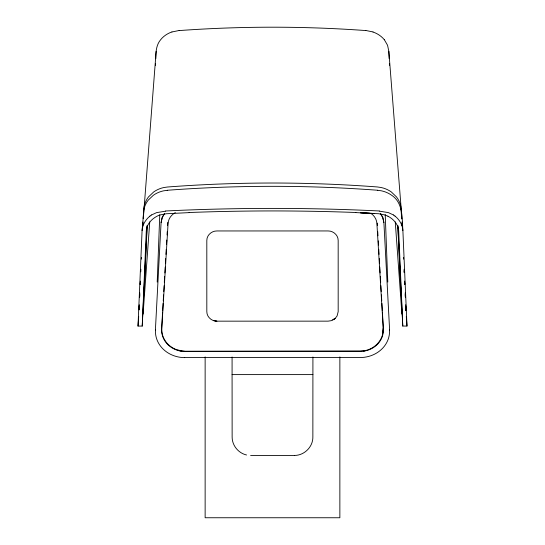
<?xml version="1.0" encoding="UTF-8"?>
<svg xmlns="http://www.w3.org/2000/svg" width="545" height="545" viewBox="0 0 545 545"><rect width="100%" height="100%" fill="white"/><g stroke="black" fill="none" stroke-linecap="round" stroke-linejoin="round"><path stroke-width="0.82" d="M312.919 356.989L312.864 436.913C313.096 446.832 304.274 455.552 294.395 455.436M382.433 312.653L383.319 327.858L382.495 334.984A23.578 22.154 0 0 1 363.59 350.925L185.232 351.232L177.697 350.074A23.578 22.154 0 0 1 161.688 327.879L162.56 312.673M157.212 282.072L159.767 214.825M147.102 225.644L142.225 326.08L138.008 326.08L142.082 230.603L143.914 209.389A27.039 24.089 -0.1 0 1 148.247 200.124L153.404 195.226A26.167 23.299 -0.1 0 1 163.52 190.845L167.247 190.314M142.225 326.08L146.292 230.753C146.721 224.302 151.517 219.076 157.042 216.215A21.037 15.301 -0.7 0 1 159.712 215.009L166.136 213.756L189.135 212.618M155.523 65.318L155.597 63.67M155.822 58.731C155.816 52.157 156.149 45.003 160.632 39.744A25.233 20.717 0.3 0 1 171.92 31.937M139.009 309.785L139.241 304.716M139.595 297.12L139.786 292.903M140.174 284.463L140.331 281.091M140.76 271.805L140.876 269.278M141.346 259.147L141.421 257.458M142.899 225.392L143.056 222.019M143.212 218.64L143.485 212.734M139.07 309.86L139.268 305.616M139.663 297.127L139.779 294.579M140.256 284.388L140.331 282.692M143.328 218.157L156.149 51.319M147.184 225.943L143.083 314.104L149.739 221.958M164.113 214.083L162.185 217.421L161.082 222.578L155.4 329.984M162.662 310.984L163.098 303.381M163.248 300.847L163.589 294.934M163.786 291.561L164.127 285.648M164.317 282.269L164.658 276.356M164.856 272.977L165.196 267.064M165.394 263.685L165.687 258.616M165.932 254.399L166.225 249.331M166.518 244.262L166.763 240.038M167.049 234.97L167.247 231.591M167.588 225.678L167.785 222.305M138.008 326.08L138.696 316.529M382.495 334.984L383.319 327.858M143.723 209.661L144.159 206.269A26.787 24.273 -0.1 0 1 148.513 196.902L153.676 191.963A26.249 23.776 -0.1 0 1 163.773 187.548L167.492 187.01A1261.743 1143.594 0 0 1 377.481 186.969L381.2 187.528A26.249 23.776 0.1 0 1 391.296 191.935L396.46 196.881A26.787 24.273 0.1 0 1 400.82 206.248L401.685 218.981M142.082 230.603C142.388 224.874 145.542 219.628 149.97 216.093M161.082 222.578L162.26 217.475L164.638 213.538M335.223 318.369L337.076 315.964L338.179 311.651L338.173 240.44C338.234 235.133 333.233 230.821 328.063 230.944L216.917 230.957C211.746 230.835 206.753 235.147 206.814 240.454L206.821 311.665C206.759 316.972 211.76 321.284 216.924 321.162L328.076 321.148L331.197 320.685L335.223 318.369L332.661 320.113M151.51 214.982L156.579 212.632L165.694 211.153M333.812 319.329L334.555 318.9M171.941 31.978L179.162 30.493M177.697 350.074L181.417 351.239L185.232 351.518L359.775 351.498L367.31 350.394A23.742 21.16 0 0 0 383.285 329.187L376.902 223.477A15.212 13.557 0 0 0 370.866 213.333M367.31 350.394L363.59 351.218M397.877 225.623L402.775 326.06L406.992 326.06L402.891 230.576C401.992 218.511 403.348 202.815 391.569 195.205A26.167 23.299 0.1 0 0 381.452 190.825L377.726 190.294M184.68 357.561L360.334 357.547A29.437 26.228 0 0 0 389.525 329.97M232.081 356.989L232.081 374.606L312.919 374.606M250.611 455.436L294.109 455.436M355.837 212.598L378.836 213.742L385.233 215.03M369.633 213.218L360.429 212.782L374.238 213.47M379.279 211.14L388.394 212.611L393.463 214.962M365.818 30.472L373.032 31.957M213.803 320.698L216.924 321.162M215.52 320.951L216.215 321.107M246.558 454.993C238.335 453.154 232.013 445.374 232.136 436.913L232.081 374.606M387.931 216.195C393.456 219.056 398.252 224.274 398.688 230.733L402.775 326.06M395.002 216.072C399.431 219.601 402.585 224.853 402.891 230.576M384.348 39.724L387.55 45.262L388.83 51.298L401.249 209.641M380.342 213.517L382.719 217.455L383.898 222.558L389.607 329.963M380.485 213.395L382.788 217.401L383.898 222.558M405.759 309.008L405.882 310.704M406.304 316.509L406.992 326.06M395.261 221.938L401.917 314.084L397.796 225.916M377.242 223.123L377.392 225.657M377.733 231.564L377.978 235.787M378.271 240.856L378.516 245.08M378.761 249.303L379.054 254.372M379.3 258.596L379.593 263.664M379.79 267.043L380.137 272.956M380.328 276.335L380.676 282.242M380.866 285.621L381.214 291.534M381.405 294.913L381.752 300.826M381.895 303.361L382.338 310.963M401.495 212.714L401.767 218.62M401.924 221.992L402.081 225.371M403.566 257.438L403.641 259.127M404.111 269.25L404.267 272.629M404.663 281.063L404.819 284.442M405.207 292.876L405.405 297.1M405.753 304.696L406.032 310.602M401.924 224.077L402.006 225.773M404.104 270.776L404.186 272.473M404.663 282.664L404.737 284.361M405.214 294.552L405.337 297.1M405.773 306.44L405.97 310.684M388.83 51.298L389.164 58.71M389.382 63.649L389.457 65.298M385.233 214.805L387.788 282.051M339.862 356.9L339.862 517.75L205.138 517.75L205.138 356.9M181.417 350.939L181.417 351.239A23.707 21.126 0 0 1 161.736 329.207L168.078 223.505A15.212 13.557 0 0 1 175.32 212.618M373.005 32.012A25.233 20.621 0.2 0 1 384.314 39.737M179.169 30.575A1061.388 869.364 0 0 1 365.804 30.561M189.101 212.516A758.878 259.522 0 0 1 355.871 212.496M385.206 215.071A21.037 15.206 1 0 1 387.897 216.229M393.435 214.982A26.569 19.395 -0.3 0 1 394.975 216.093M167.24 190.273A1256.981 1120.05 0 0 1 377.733 190.253M165.619 210.983A762.952 261.075 0 0 1 379.347 210.97M149.95 216.079A26.569 19.45 0.5 0 1 151.483 214.962M184.68 357.629A29.437 26.228 0 0 1 155.482 329.991"/></g></svg>
